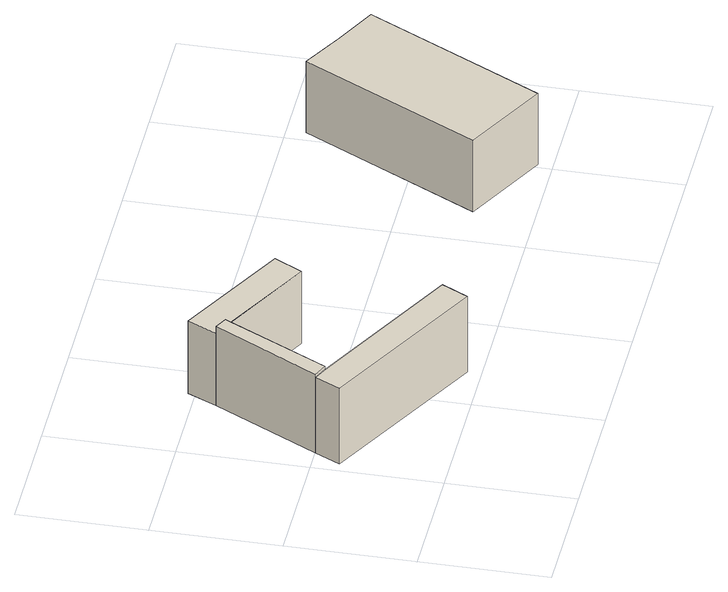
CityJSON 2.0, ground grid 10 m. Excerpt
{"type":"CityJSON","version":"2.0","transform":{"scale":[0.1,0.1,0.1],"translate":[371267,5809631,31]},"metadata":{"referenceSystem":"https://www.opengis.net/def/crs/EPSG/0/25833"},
"CityObjects":{
"building1":{"type":"Building","attributes":{"Gemeindeschluessel":"11000006","function":"51009_1610"},"address":[{"country":"Germany","locality":"Berlin"}],"children":["building1-1","building1-2","building1-3"]},
"building1-1":{"type":"BuildingPart","attributes":{"BezugspunktDach":"2200","measuredHeight":6.78,"storeysAboveGround":0},"parents":["building1"],"geometry":[{"type":"MultiSurface","lod":"1","boundaries":[[[0,1,2,3]],[[4,5,6,7]],[[4,7,3,2]],[[5,8,9,10,1]],[[6,5,1,0]],[[7,6,0,3]],[[4,2,10,9,8]]]}]},
"building1-2":{"type":"BuildingPart","attributes":{"BezugspunktDach":"2200","measuredHeight":7.04,"storeysAboveGround":0},"parents":["building1"],"geometry":[{"type":"MultiSurface","lod":"1","boundaries":[[[11,12,13,14]],[[15,16,17,18]],[[15,18,14,13]],[[16,15,13,12]],[[17,16,12,11]],[[17,11,19,20,21]],[[18,21,20,19,14,22]]]}]},
"building1-3":{"type":"BuildingPart","attributes":{"BezugspunktDach":"2200","measuredHeight":7.04,"storeysAboveGround":0},"parents":["building1"],"geometry":[{"type":"MultiSurface","lod":"1","boundaries":[[[23,24,25,26]],[[18,20,9,4]],[[18,4,26,25]],[[19,14,25,24]],[[9,20,24,23]],[[4,2,10,23,26]],[[20,18,14,19]],[[10,2,4,9]]]}]},
"building2":{"type":"Building","attributes":{"Gemeindeschluessel":"11000006","BezugspunktDach":"2200","function":"31001_2080","measuredHeight":7.62,"storeysAboveGround":1},"address":[{"country":"Germany","locality":"Berlin","thoroughfareNumber":"6 (1)","thoroughfareName":"Moorlakeweg"}],"geometry":[{"type":"Solid","lod":"1","boundaries":[[[[27,28,29,30,31]],[[32,33,34,35,36]],[[32,36,31,30]],[[33,32,30,29]],[[34,33,29,28]],[[35,34,28,27]],[[36,35,27,31]]]]}]}
},
"vertices":[
[140,11,75],[151,32,75],[19,100,75],[9,80,75],[19,100,7],[151,32,7],[140,11,7],[9,80,7],[27,97,7],[30,95,7],[30,95,75],
[151,137,72],[163,159,72],[74,206,72],[63,183,72],[74,206,7],[163,159,7],[151,137,7],[63,183,7],[73,178,72],[73,178,7],[72,178,7],[63,183,61],
[30,95,78],[73,178,78],[63,183,78],[19,100,78],
[396,10,77],[469,149,77],[435,166,77],[402,184,77],[329,45,77],[402,184,13],[435,166,13],[469,149,13],[396,10,13],[329,45,13]
]}
